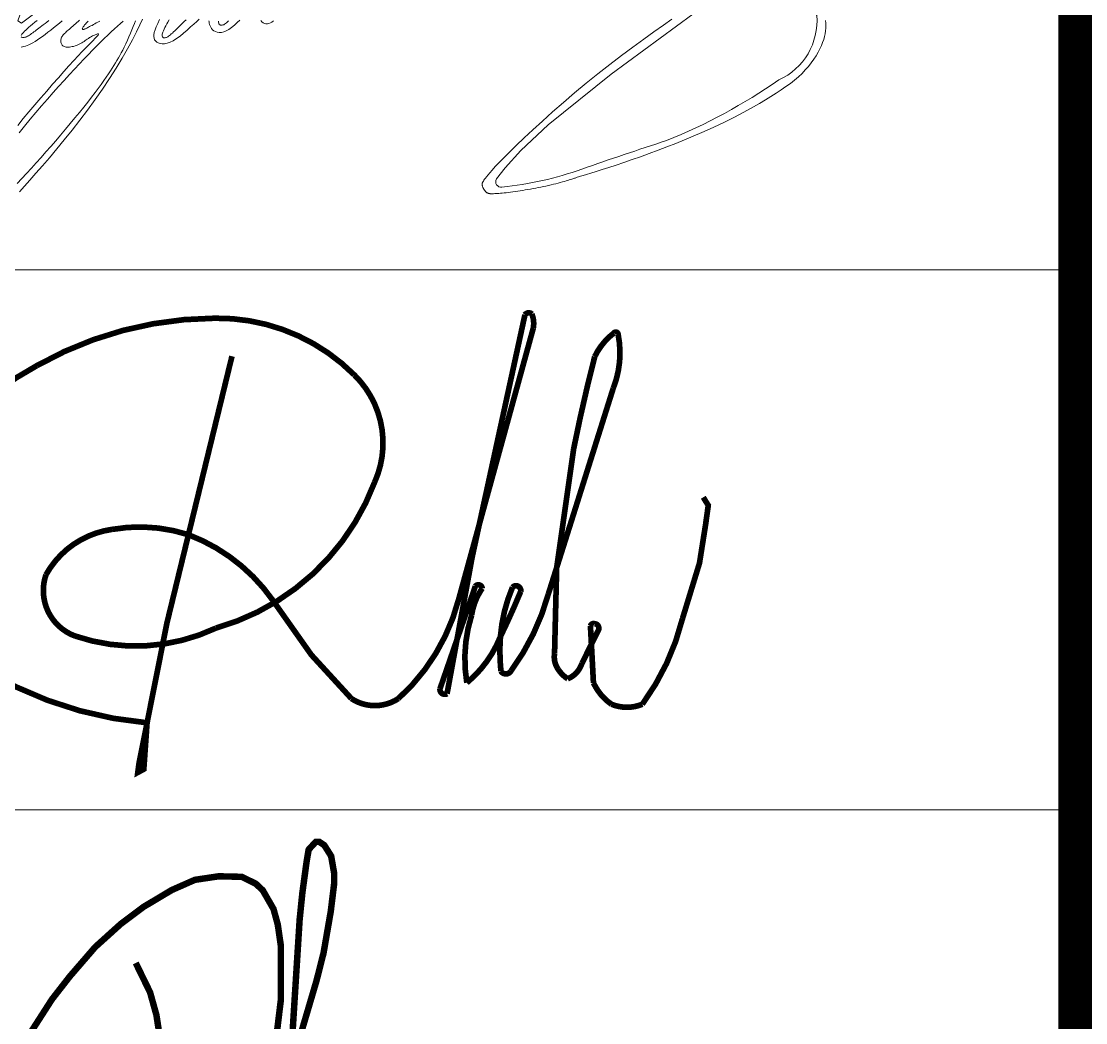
# Model space of a CAD drawing. Header units: millimetres. Extents: x 0 to 571985, y 0 to 2066666.
# Drawn here: x 568791.5 to 568804.52, y 2065146.29 to 2065158.54 of the extents above; entities that cross this region are included whole.
import ezdxf
from ezdxf.xclip import XClip

# ---------------------------------------------------------------- set-up
doc = ezdxf.new("R2010")
doc.units = ezdxf.units.MM
for name, pattern in [('ACAD_ISO10W100', [18.5, 12, -3, 0.5, -3]), ('CENTER', [3, 1.5, -0.5, 0.5, -0.5]), ('CENTER2', [1.125, 0.75, -0.125, 0.125, -0.125]), ('HIDDEN', [0.75, 0.5, -0.25])]:
    doc.linetypes.add(name, pattern=pattern)
for name, color, linetype in [('01.AXIS', 160, 'CENTER2'), ('BoThamCo', 94, 'Continuous'), ('CDC.01.AXIS', 160, 'CENTER2'), ('ChiaLo', 128, 'CENTER'), ('datOBt', 42, 'Continuous'), ('datTruog', 134, 'Continuous'), ('LogDg', 7, 'Continuous'), ('loKBT', 42, 'Continuous'), ('RANHGIOI', 2, 'HIDDEN'), ('TimDg', 222, 'Continuous'), ('ViaHeS', 32, 'Continuous')]:
    doc.layers.add(name, color=color, linetype=linetype)
for name, color, linetype, lineweight in [('A-KY HIEU', 34, 'Continuous', 20), ('A-TEXT', 7, 'Continuous', 18), ('boDnv', 54, 'Continuous', 25), ('E- RANH GIOI', 1, 'CENTER', 13), ('LD-THAY', 9, 'Continuous', 13)]:
    doc.layers.add(name, color=color, linetype=linetype, lineweight=lineweight)
doc.styles.add('rms', font='romans.shx', dxfattribs={"width": 0.7, "bigfont": 'vns.shx'})
doc.linetypes.add('ADL', pattern='A,0.125,-0.15,["++",rms,S=0.5,R=0,X=0,Y=-0.2245],-1.35,1.125', length=2.75)

# ---------------------------------------------------------------- blocks, each defined once
blk = doc.blocks.new('dangquang')
for points in [[(-10.644, 0.189), (-10.607, 0.193), (-10.568, 0.201), (-10.527, 0.213), (-10.481, 0.23), (-10.432, 0.252), (-10.379, 0.279), (-10.321, 0.311), (-10.259, 0.349), (-10.193, 0.392), (-10.124, 0.439), (-10.051, 0.49), (-9.976, 0.545), (-9.899, 0.604), (-9.82, 0.665), (-9.739, 0.728), (-9.657, 0.793), (-9.575, 0.859), (-9.494, 0.925)], [(-9.01, 0.945), (-9.049, 0.91), (-9.087, 0.875), (-9.125, 0.841), (-9.162, 0.809), (-9.198, 0.778), (-9.232, 0.748), (-9.265, 0.72), (-9.297, 0.692), (-9.327, 0.666), (-9.355, 0.641), (-9.382, 0.617), (-9.407, 0.593), (-9.43, 0.571), (-9.451, 0.549), (-9.47, 0.528), (-9.486, 0.506), (-9.5, 0.485), (-9.513, 0.464), (-9.522, 0.442), (-9.53, 0.419), (-9.535, 0.396), (-9.537, 0.372), (-9.537, 0.349), (-9.534, 0.325), (-9.529, 0.303), (-9.521, 0.281), (-9.51, 0.262), (-9.496, 0.244), (-9.48, 0.228), (-9.46, 0.215), (-9.438, 0.204), (-9.414, 0.196), (-9.386, 0.191), (-9.357, 0.187), (-9.325, 0.187), (-9.291, 0.189), (-9.255, 0.194), (-9.217, 0.201), (-9.178, 0.21), (-9.138, 0.222), (-9.099, 0.236), (-9.059, 0.251), (-9.021, 0.268), (-8.984, 0.287), (-8.949, 0.307), (-8.915, 0.327), (-8.883, 0.349), (-8.853, 0.371), (-8.823, 0.392), (-8.793, 0.414), (-8.764, 0.434), (-8.735, 0.453), (-8.706, 0.471), (-8.677, 0.487), (-8.649, 0.502), (-8.621, 0.515), (-8.595, 0.526), (-8.57, 0.536), (-8.547, 0.545), (-8.526, 0.552), (-8.509, 0.557), (-8.494, 0.559), (-8.485, 0.558), (-8.481, 0.553), (-8.483, 0.542), (-8.494, 0.526), (-8.512, 0.502), (-8.541, 0.47), (-8.58, 0.429), (-8.629, 0.378), (-8.69, 0.316), (-8.762, 0.243), (-8.846, 0.156), (-8.943, 0.056), (-9.051, -0.059), (-9.173, -0.19), (-9.307, -0.337), (-9.452, -0.498), (-9.605, -0.671), (-9.765, -0.853), (-9.93, -1.042), (-10.097, -1.235), (-10.263, -1.43), (-10.428, -1.625), (-10.588, -1.816), (-10.744, -2.004)], [(-10.69, -3.867), (-10.553, -3.712), (-10.401, -3.54), (-10.234, -3.348), (-10.051, -3.138), (-9.856, -2.91), (-9.65, -2.667), (-9.438, -2.41), (-9.221, -2.141), (-9.002, -1.862), (-8.786, -1.576), (-8.573, -1.283), (-8.368, -0.987), (-8.172, -0.692), (-7.988, -0.402), (-7.818, -0.122), (-7.664, 0.144), (-7.527, 0.391), (-7.411, 0.614), (-7.318, 0.808), (-7.248, 0.971)], [(-6.769, 0.961), (-6.82, 0.852), (-6.862, 0.756), (-6.894, 0.672), (-6.916, 0.599), (-6.928, 0.536), (-6.93, 0.482), (-6.923, 0.435), (-6.907, 0.395), (-6.882, 0.36), (-6.848, 0.329), (-6.805, 0.304), (-6.755, 0.287), (-6.696, 0.278), (-6.63, 0.28), (-6.556, 0.295), (-6.475, 0.323), (-6.388, 0.366), (-6.294, 0.426), (-6.196, 0.499), (-6.097, 0.58), (-5.998, 0.666), (-5.902, 0.752), (-5.811, 0.833), (-5.728, 0.907), (-5.655, 0.967)], [(-5.389, 0.928), (-5.383, 0.893), (-5.376, 0.856), (-5.366, 0.819), (-5.353, 0.782), (-5.335, 0.745), (-5.312, 0.71), (-5.282, 0.676), (-5.245, 0.647), (-5.201, 0.622), (-5.152, 0.605), (-5.097, 0.597), (-5.036, 0.599), (-4.971, 0.614), (-4.901, 0.642), (-4.826, 0.686), (-4.749, 0.742), (-4.671, 0.807), (-4.593, 0.876), (-4.518, 0.947)], [(-3.933, 0.935), (-3.9, 0.898), (-3.866, 0.868), (-3.829, 0.847), (-3.79, 0.838), (-3.749, 0.839), (-3.706, 0.849), (-3.663, 0.867), (-3.619, 0.892), (-3.576, 0.921)], [(7.583, 0.972), (7.348, 0.806), (7.084, 0.618), (6.797, 0.411), (6.492, 0.187), (6.172, -0.051), (5.844, -0.3), (5.513, -0.559), (5.183, -0.824), (4.859, -1.093), (4.544, -1.361), (4.243, -1.626), (3.957, -1.883), (3.691, -2.128), (3.446, -2.358), (3.227, -2.568), (3.036, -2.754), (2.876, -2.914), (2.744, -3.049), (2.637, -3.162), (2.551, -3.256), (2.485, -3.332), (2.434, -3.393), (2.394, -3.443), (2.364, -3.483), (2.339, -3.517), (2.32, -3.544), (2.305, -3.566), (2.293, -3.583), (2.285, -3.598), (2.279, -3.609), (2.275, -3.619), (2.272, -3.627), (2.27, -3.635), (2.269, -3.643), (2.269, -3.651), (2.269, -3.659), (2.27, -3.667), (2.271, -3.675), (2.272, -3.684), (2.274, -3.692), (2.277, -3.702), (2.28, -3.711), (2.283, -3.721), (2.287, -3.732), (2.291, -3.742), (2.295, -3.752), (2.3, -3.763), (2.305, -3.773), (2.31, -3.783), (2.316, -3.793), (2.322, -3.803), (2.328, -3.812), (2.335, -3.822), (2.342, -3.831), (2.35, -3.84), (2.358, -3.849), (2.366, -3.858), (2.375, -3.867), (2.384, -3.876), (2.394, -3.884), (2.404, -3.891), (2.415, -3.898), (2.427, -3.904), (2.439, -3.909), (2.451, -3.913), (2.465, -3.916), (2.48, -3.918), (2.496, -3.919), (2.515, -3.92), (2.537, -3.92), (2.561, -3.92), (2.589, -3.919), (2.621, -3.918), (2.656, -3.917), (2.696, -3.915), (2.738, -3.912), (2.785, -3.909), (2.834, -3.905), (2.887, -3.9), (2.944, -3.894), (3.003, -3.888), (3.065, -3.88), (3.13, -3.871), (3.197, -3.861), (3.265, -3.851), (3.335, -3.84), (3.406, -3.828), (3.478, -3.816), (3.551, -3.804), (3.623, -3.791), (3.696, -3.778), (3.769, -3.764), (3.842, -3.75), (3.914, -3.736), (3.987, -3.72), (4.058, -3.705), (4.129, -3.689), (4.199, -3.672), (4.267, -3.656), (4.334, -3.639), (4.398, -3.623), (4.459, -3.606), (4.517, -3.59), (4.572, -3.575), (4.622, -3.56), (4.669, -3.547), (4.711, -3.534), (4.749, -3.522), (4.783, -3.511), (4.812, -3.501), (4.837, -3.493), (4.857, -3.486), (4.874, -3.48), (4.89, -3.475), (4.909, -3.468), (4.935, -3.459), (4.973, -3.447), (5.026, -3.43), (5.099, -3.408), (5.195, -3.378), (5.317, -3.34), (5.464, -3.295), (5.632, -3.242), (5.82, -3.182), (6.024, -3.116), (6.242, -3.043), (6.471, -2.965), (6.708, -2.882), (6.95, -2.795), (7.197, -2.703), (7.445, -2.608), (7.694, -2.51), (7.941, -2.409), (8.185, -2.307), (8.424, -2.204), (8.655, -2.1), (8.879, -1.997), (9.093, -1.893), (9.3, -1.79), (9.497, -1.688), (9.687, -1.586), (9.868, -1.486), (10.04, -1.388), (10.205, -1.291), (10.361, -1.197), (10.509, -1.104), (10.649, -1.012), (10.781, -0.92), (10.905, -0.829), (11.021, -0.736), (11.13, -0.643), (11.231, -0.548), (11.324, -0.451), (11.41, -0.352), (11.489, -0.253), (11.56, -0.153), (11.624, -0.055), (11.681, 0.042), (11.731, 0.137), (11.774, 0.229), (11.81, 0.317), (11.84, 0.402), (11.863, 0.483), (11.88, 0.563), (11.892, 0.64), (11.898, 0.715), (11.899, 0.789), (11.895, 0.862), (11.886, 0.934)], [(-4.833, 0.924), (-4.865, 0.893), (-4.895, 0.868), (-4.923, 0.847), (-4.949, 0.83), (-4.972, 0.817), (-4.994, 0.808), (-5.013, 0.802), (-5.031, 0.799), (-5.048, 0.799), (-5.062, 0.802), (-5.075, 0.808), (-5.086, 0.816), (-5.096, 0.828), (-5.105, 0.843), (-5.112, 0.863), (-5.118, 0.886), (-5.122, 0.914)], [(-6.028, 0.952), (-6.077, 0.903), (-6.125, 0.855), (-6.173, 0.808), (-6.218, 0.764), (-6.262, 0.722), (-6.304, 0.682), (-6.342, 0.646), (-6.378, 0.613), (-6.41, 0.583), (-6.44, 0.557), (-6.467, 0.534), (-6.492, 0.513), (-6.516, 0.496), (-6.538, 0.481), (-6.558, 0.469), (-6.578, 0.46), (-6.596, 0.453), (-6.614, 0.449), (-6.63, 0.448), (-6.644, 0.449), (-6.658, 0.452), (-6.669, 0.458), (-6.679, 0.467), (-6.686, 0.477), (-6.692, 0.491), (-6.695, 0.507), (-6.695, 0.527), (-6.692, 0.551), (-6.686, 0.579), (-6.676, 0.611), (-6.662, 0.647), (-6.643, 0.688), (-6.621, 0.734), (-6.595, 0.784), (-6.567, 0.837), (-6.536, 0.892), (-6.503, 0.949)], [(-8.446, 0.919), (-8.495, 0.89), (-8.541, 0.864), (-8.584, 0.84), (-8.624, 0.818), (-8.662, 0.798), (-8.696, 0.78), (-8.728, 0.763), (-8.757, 0.748), (-8.783, 0.735), (-8.807, 0.723), (-8.828, 0.713), (-8.848, 0.703), (-8.865, 0.696), (-8.88, 0.69), (-8.893, 0.685), (-8.904, 0.681), (-8.913, 0.679), (-8.921, 0.679), (-8.927, 0.68), (-8.931, 0.682), (-8.933, 0.687), (-8.934, 0.693), (-8.933, 0.701), (-8.93, 0.711), (-8.926, 0.722), (-8.919, 0.736), (-8.91, 0.752), (-8.899, 0.77), (-8.885, 0.789), (-8.868, 0.811), (-8.848, 0.834), (-8.824, 0.859), (-8.797, 0.886), (-8.767, 0.915)], [(-9.868, 0.936), (-9.926, 0.892), (-9.978, 0.852), (-10.027, 0.815), (-10.071, 0.781), (-10.112, 0.749), (-10.151, 0.719), (-10.187, 0.691), (-10.222, 0.664), (-10.255, 0.639), (-10.289, 0.613), (-10.321, 0.589), (-10.353, 0.566), (-10.384, 0.545), (-10.414, 0.525), (-10.443, 0.507), (-10.47, 0.492), (-10.496, 0.48), (-10.52, 0.47), (-10.542, 0.464), (-10.562, 0.46), (-10.581, 0.458), (-10.597, 0.458), (-10.612, 0.46), (-10.625, 0.463), (-10.635, 0.468), (-10.644, 0.474)], [(-10.648, 0.515), (-10.639, 0.532), (-10.626, 0.551), (-10.608, 0.574), (-10.584, 0.601), (-10.554, 0.632), (-10.519, 0.666), (-10.479, 0.703), (-10.433, 0.744), (-10.382, 0.787), (-10.325, 0.834), (-10.263, 0.884), (-10.195, 0.936)], [(-7.446, 0.928), (-7.472, 0.853), (-7.505, 0.768), (-7.542, 0.676), (-7.583, 0.578), (-7.626, 0.478), (-7.671, 0.379), (-7.715, 0.282), (-7.759, 0.191), (-7.801, 0.106), (-7.842, 0.028), (-7.881, -0.045), (-7.921, -0.116), (-7.962, -0.185), (-8.004, -0.254), (-8.049, -0.325), (-8.097, -0.399), (-8.148, -0.479), (-8.204, -0.564), (-8.265, -0.654), (-8.332, -0.752), (-8.406, -0.856), (-8.486, -0.967), (-8.575, -1.087), (-8.672, -1.214), (-8.778, -1.35), (-8.892, -1.494), (-9.013, -1.643), (-9.14, -1.797), (-9.271, -1.955), (-9.406, -2.115), (-9.542, -2.275), (-9.68, -2.436), (-9.817, -2.595), (-9.954, -2.751), (-10.09, -2.906), (-10.225, -3.058), (-10.36, -3.208), (-10.493, -3.355), (-10.625, -3.498), (-10.756, -3.638)], [(-10.707, -2.218), (-10.552, -2.026), (-10.394, -1.833), (-10.234, -1.642), (-10.073, -1.453), (-9.913, -1.268), (-9.753, -1.087), (-9.597, -0.912), (-9.443, -0.743), (-9.295, -0.581), (-9.152, -0.427), (-9.016, -0.282), (-8.887, -0.146), (-8.764, -0.017), (-8.646, 0.103), (-8.533, 0.217), (-8.425, 0.324), (-8.321, 0.426), (-8.221, 0.521), (-8.125, 0.612), (-8.032, 0.697), (-7.944, 0.776), (-7.862, 0.849), (-7.786, 0.915)]]:
    blk.add_lwpolyline(points)
for points in [[(-6.788, 4.97), (-7.202, 4.355), (-7.577, 3.746), (-8.209, 3.046), (-8.941, 2.234), (-10.04, 1.307), (-10.642, 0.855), (-10.744, 0.925), (-10.639, 1.218), (-10.215, 1.948), (-9.865, 2.432), (-9.403, 3.12), (-8.623, 4.107), (-7.963, 4.868), (-7.151, 5.597), (-6.616, 5.906), (-6.47, 5.897), (-6.428, 5.763), (-6.47, 5.566), (-6.603, 5.339)], [(-8.209, 3.046), (-8.941, 2.234), (-10.04, 1.307), (-10.642, 0.855), (-10.744, 0.925), (-10.639, 1.218), (-10.215, 1.948), (-9.865, 2.432), (-9.403, 3.12), (-8.623, 4.107), (-7.963, 4.868), (-7.151, 5.597), (-6.616, 5.906), (-6.47, 5.897), (-6.428, 5.763), (-6.47, 5.566), (-6.603, 5.339), (-6.788, 4.97), (-7.202, 4.355), (-7.577, 3.746)], [(-6.616, 5.906), (-6.47, 5.897), (-6.428, 5.763), (-6.47, 5.566), (-6.603, 5.339), (-6.788, 4.97), (-7.202, 4.355), (-7.577, 3.746), (-8.209, 3.046), (-8.941, 2.234), (-10.04, 1.307), (-10.642, 0.855), (-10.744, 0.925), (-10.639, 1.218), (-10.215, 1.948), (-9.865, 2.432), (-9.403, 3.12), (-8.623, 4.107), (-7.963, 4.868), (-7.151, 5.597)]]:
    blk.add_lwpolyline(points, close=True)
blk.add_lwpolyline([(2.912, -3.194), (3.349, -2.707), (4.117, -1.989), (5.881, -0.568), (8.63, 1.444), (8.84, 1.623), (9.232, 1.706), (9.872, 2.065, 0.035434), (10.13, 2.011, -0.238945), (11.646, 1.075, -0.315725), (10.582, -0.731, -0.055454), (7.435, -2.432, 0.007544), (5.063, -3.231, -0.05888), (2.824, -3.737, -0.635797), (2.673, -3.507)], format="xyb", close=True)
blk = doc.blocks.new('cky a khanh')
at = {"const_width": 12}
blk.add_lwpolyline([(0, 0), (-111.5, -457.3), (-137.5, -564), (-196.7, -861.6), (-199.2, -880.6), (-186.5, -873.7), (-179.6, -775.6, -0.159444), (-637, -580.5, -0.254994), (-687.2, -367.2, -0.211053), (-412.8, -19.9, -0.128827), (-35.8, 80.5, -0.202824), (258.9, -39.6, -0.314739), (301.7, -266.7, -0.238263), (-34.1, -575.3, -0.194715), (-332.2, -591.9, -0.407273), (-393.5, -462.3, -0.23522), (-253.6, -366.3, -0.122237), (-92.1, -377.6, -0.150645), (86.5, -516.5), (168, -632), (252.6, -724.3, 0.300479), (352.1, -724.3, 0.146899), (479.6, -514.2), (637.4, 59.4, 0.145963), (634.4, 89.4, 0.443861), (619.8, 87.9), (508, -425.5), (455, -714.1, -0.604131), (440, -703.9), (514.8, -486.8, -0.694987), (529.4, -491.1, 0.116033), (507, -547.7, 0.11841), (496.8, -690.9, 0.126138), (567.9, -593.2, 0.014971), (610.8, -497.8, 0.758818), (593.4, -488.9, 0.081744), (567.9, -593.2, 0.043618), (568.9, -666.2, 0.560191), (590, -666.2, 0.092156), (669.5, -502.3), (728.3, -316.1), (806.4, -68.2, 0.145214), (816.9, 46.7, 0.68409), (807.9, 49.1, 0.11679), (767.4, -0.7, 0.013375), (722.8, -196.1), (686.9, -447.4), (682.4, -629.3, 0.199207), (690.7, -663.4, 0.103104), (710.3, -682.5, 0.219077), (740.3, -649.9), (774.9, -580.3, 0.581339), (766.2, -565.8, 0.380063), (758.3, -570.2), (764.7, -691, 0.132908), (802.8, -736.3, 0.198054), (868.1, -736.3, 0.098218), (953.1, -555), (989, -437.8), (1001.9, -356.5), (1007.6, -315.6), (997, -298.4)], format="xyb", dxfattribs=at)
blk = doc.blocks.new('A$C33BC4D2A')
at = {"ltscale": 3, "const_width": 0.14}
for points in [[(394.525, -207.801), (394.835, -208.436), (394.972, -208.926), (395.059, -209.488)], [(392.222, -209.353), (392.716, -208.585), (393.101, -208.091), (393.649, -207.457), (394.2, -206.96), (394.697, -206.587), (395.307, -206.223), (395.804, -206.004), (396.32, -205.927), (396.819, -205.939), (397.121, -206.088), (397.271, -206.229), (397.504, -206.634), (397.596, -206.97), (397.661, -207.417), (397.663, -208.055), (397.663, -208.598), (397.536, -209.643)], [(398.056, -209.463), (398.248, -208.815), (398.434, -208.185), (398.586, -207.586), (398.742, -206.686), (398.815, -206.086), (398.815, -205.859), (398.75, -205.489), (398.602, -205.255), (398.492, -205.182), (398.419, -205.182), (398.372, -205.232), (398.307, -205.303), (398.264, -205.35), (398.218, -205.622), (398.128, -206.284), (398.069, -206.864), (398.015, -207.725), (397.97, -208.438), (397.915, -209.318)]]:
    blk.add_lwpolyline(points, dxfattribs=at)
at = {"layer": 'A-KY HIEU', "color": 0}
for p, q in [((353.662, -192.813), (414.985, -192.813)), ((353.662, -204.493), (414.985, -204.493))]:
    blk.add_line(p, q, dxfattribs=at)
at = {"layer": 'A-KY HIEU', "color": 0, "const_width": 1.022}
blk.add_lwpolyline([(14.345, -292.097), (14.345, -4.903), (414.985, -4.903), (414.985, -292.097)], close=True, dxfattribs=at)
at = {"layer": 'A-TEXT'}
for name, p, xscale, yscale, zscale in [('dangquang', (400.264, -188.141), 0.7716810816000003, 0.7716810816000003, 0.7716810816000003), ('cky a khanh', (396.606, -194.681), 0.0102204, 0.0102204, 0.0102204)]:
    blk.add_blockref(name, p, dxfattribs=dict(at, xscale=xscale, yscale=yscale, zscale=zscale))
blk = doc.blocks.new('NEN')
at = {"layer": 'boDnv', "color": 10, "linetype": 'ADL', "ltscale": 0.25}
for points in [[(359.506, 130.346), (389.04, 76.775), (387.315, 70.754), (232.191, -15.805), (226.405, -14.021), (199.009, 40.755), (200.902, 46.897), (353.525, 132.059)], [(236.622, -34.449), (249.689, -60.576), (255.475, -62.36), (412.421, 25.215), (414.146, 31.236), (400.061, 56.783), (394.08, 58.497), (238.515, -28.308)]]:
    blk.add_lwpolyline(points, close=True, dxfattribs=at)
at = {"layer": 'BoThamCo'}
blk.add_lwpolyline([(336.347, -49.298), (331.474, -40.565), (324.672, -38.635), (260.962, -74.185), (258.833, -81.093), (263.315, -90.055), (269.918, -92.091), (334.417, -56.1)], close=True, dxfattribs=at)
at = {"layer": 'ChiaLo', "ltscale": 5}
for points in [[(407.979, 44.494), (242.267, -47.972)], [(249.558, -21.001), (269.049, -55.931)]]:
    blk.add_lwpolyline(points, dxfattribs=at)
at = {"layer": 'datOBt'}
blk.add_lwpolyline([(235.548, -34.538), (248.986, -61.406), (255.589, -63.441), (413.268, 24.543), (415.221, 31.358), (400.736, 57.63), (393.956, 59.573), (237.678, -27.63)], close=True, dxfattribs=at)
at = {"layer": 'datTruog', "linetype": 'ByBlock'}
blk.add_lwpolyline([(360.181, 131.193), (390.115, 76.896), (388.163, 70.081), (232.305, -16.886), (225.702, -14.851), (197.935, 40.666), (200.065, 47.574), (353.401, 133.135)], close=True, dxfattribs=at)
at = {"layer": 'LogDg'}
blk.add_lwpolyline([(34.296, -348.766, -0.124666), (14.114, -339.771, 0.262937), (-5.331, -336.771, -0.009345), (-40.959, -349.473), (-145.868, -384.68, 0.405257), (-155.456, -403.235), (-146.557, -432.72), (-158.046, -436.187), (-166.572, -407.936, 0.423227), (-185.704, -398.049), (-272.077, -427.035, 0.40652), (-277.181, -436.964), (-262.947, -483.397), (-271.552, -486.035), (-285.593, -440.232, 0.421949), (-295.787, -434.992), (-422.26, -477.436, 0.346831), (-427.684, -485.726), (-426.662, -497.249, 0.109851), (-417.21, -527.045), (-422.398, -530.058, -0.109851), (-432.639, -497.779), (-433.194, -491.512, 0.484967), (-443.708, -484.634), (-484.199, -498.222, 0.36701), (-492.228, -511.51), (-484.402, -560.012), (-490.326, -560.967), (-497.433, -516.92, 0.457512), (-512.889, -507.388), (-525.337, -511.314, 0.375227), (-533.554, -524.795, 0.049445), (-523.248, -562.118), (-518.404, -576.577), (-525.515, -578.96), (-530.307, -564.659, -0.044276), (-540.221, -530.036, 0.448349), (-555.614, -520.863), (-568.853, -525.038), (-576.072, -502.149), (-552.391, -494.681, 0.333336), (-544.003, -482.976), (-545.865, -397.305, 0.120559), (-569.998, -307.198), (-621.979, -219.712, 0.334943), (-635.359, -214.239), (-686.931, -227.855), (-689.803, -216.977), (-647.957, -205.93, 0.498191), (-640.704, -188.198), (-654.378, -165.183, -0.144979), (-668.853, -108.061), (-659.845, 118.23, 0.428088), (-671.924, 130.707), (-689.222, 130.58), (-689.305, 141.83), (-670.344, 141.969, 0.400474), (-658.442, 153.492), (-657.828, 168.904), (-656.06, 189.374), (-648.588, 188.728), (-650.341, 168.432), (-650.889, 154.678, 0.425345), (-638.921, 142.201), (-621.613, 142.328, 0.402651), (-609.707, 153.94), (-609.387, 163.859, -0.019867), (-608.227, 179.942), (-606.8, 192.652), (-600.838, 191.983), (-602.264, 179.273, 0.019867), (-603.39, 163.665), (-603.676, 154.802, 0.425871), (-591.594, 142.415), (-548.362, 142.733), (-548.28, 131.483), (-592.887, 131.155, 0.401789), (-604.791, 119.578), (-607.754, 35.571, -0.005984), (-607.983, 30.718, 0.462462), (-599.177, 22.287), (-555.377, 26.801), (-554.762, 20.832), (-603.242, 15.836, 0.355613), (-610.381, 8.689), (-613.794, -24.838, 0.475348), (-605.015, -33.606), (-508.268, -23.636, 0.016072), (-476.806, -19.368, 0.37392), (-470.138, -11.259), (-470.705, 9.348), (-464.707, 9.513), (-464.235, -7.648, 0.461916), (-454.747, -15.288), (-421.581, -8.993, 0.020567), (-382.015, 0.216), (-299.764, 22.963, 0.415004), (-292.798, 35.293), (-296.969, 50.218), (-285.412, 53.448), (-281.218, 38.439, 0.413423), (-268.921, 31.492), (-169.968, 58.858, 0.427702), (-164.496, 69.052), (-169.623, 84.754), (-163.92, 86.616), (-158.479, 69.956, 0.400853), (-148.742, 64.729), (-123.897, 71.6, 0.437327), (-113.795, 91.173), (-114.462, 93.013), (-128.551, 136.154), (-105.736, 143.605), (-91.769, 100.833), (-90.91, 98.466, 0.429754), (-70.957, 89.772, 0.001079), (-63.934, 92.766, 0.001474), (-62.342, 93.454), (-47.534, 99.909, 0.386536), (-43.126, 109.726), (-48.301, 125.574), (-42.598, 127.436), (-38.076, 113.59, 0.442444), (-27.275, 108.739), (111.617, 169.28, 0.414214), (115.754, 179.811), (109.361, 194.478), (114.861, 196.875), (121.255, 182.208, 0.414214), (131.785, 178.071), (252.97, 230.894), (276.872, 241.312), (291.579, 249.057, 0.419837), (295.267, 261.365), (290.95, 269.196), (301.459, 274.99), (306.058, 266.648, 0.408717), (318.136, 263.031), (326.546, 267.464), (332.148, 256.836), (324.233, 252.656, 0.419466), (320.555, 240.352), (397.092, 101.523, 0.433643), (408.413, 98.649), (440.787, 119.386), (444.023, 114.334), (410.428, 92.813, 0.395048), (407.737, 82.215), (451.056, 3.639, -0.005576), (472.219, -35.781, 0.422017), (490.066, -41.118), (502.995, -33.918), (514.672, -54.886), (500.295, -62.892, 0.404193), (495.052, -80.181), (502.502, -94.711), (491.824, -100.186), (485.095, -87.061, 0.424556), (467.192, -81.64), (316.164, -165.913), (307.211, -171.115, 0.396001), (304.075, -181.611), (326.147, -225.742), (318.098, -229.768), (296.726, -187.038, 0.432664), (285.552, -183.699), (178.072, -246.148, 0.389772), (174.86, -256.488), (194.1, -297.126), (188.677, -299.693), (170.231, -260.733, 0.439085), (158.982, -257.239), (145.496, -265.075, -0.013452), (97.701, -291.151, 0.262926), (86.853, -307.563, -0.162068), (76.015, -333.842, 0.270323), (72.318, -353.653), (79.981, -375.074), (57.383, -383.157), (49.72, -361.737, 0.270325), (34.296, -348.766)], format="xyb", dxfattribs=at)
for points in [[(392.266, 68.936, 0.412716), (395.374, 79.784), (365.44, 134.08, 0.415712), (354.536, 137.204), (197.099, 49.355, 0.401037), (193.842, 38.79), (221.604, -16.718, 0.427514), (232.657, -20.125)], [(231.455, -36.414), (244.888, -63.273, 0.427514), (255.942, -66.68), (417.372, 23.397, 0.412716), (420.48, 34.246), (405.996, 60.518, 0.415712), (395.092, 63.642), (234.712, -25.849, 0.401037)], [(270.27, -95.329, -0.427514), (259.217, -91.922), (254.74, -82.969, -0.401037), (257.996, -72.404), (323.21, -36.016, -0.414214), (334.094, -39.103), (338.967, -47.836, -0.414214), (335.879, -58.72)]]:
    blk.add_lwpolyline(points, format="xyb", close=True, dxfattribs=at)
at = {"layer": 'loKBT'}
for points in [[(259.304, -38.466), (249.558, -21.001), (237.678, -27.63), (235.548, -34.538), (242.267, -47.972)], [(270.219, -32.375), (259.304, -38.466), (269.049, -55.931), (279.965, -49.84)], [(259.304, -38.466), (242.267, -47.972), (248.986, -61.406), (255.589, -63.441), (269.049, -55.931)]]:
    blk.add_lwpolyline(points, close=True, dxfattribs=at)
at = {"layer": 'RANHGIOI', "color": 1, "ltscale": 9, "const_width": 1}
blk.add_lwpolyline([(460, -51.299, 0.006594), (435.293, -5.051), (303.078, 234.769), (284.672, 225.077), (-55.993, 76.586), (-56.839, 76.223, -0.005137), (-90.743, 62.093), (-377.217, -17.133, -0.020567), (-418.225, -26.678), (-463.443, -35.259, -0.021218), (-506.422, -41.541), (-623.638, -53.62), (-626.464, -70.884, 0.128574), (-620.42, -135.36), (-615.505, -148.86, 0.039408), (-607.143, -167.188), (-594.172, -190.555), (-547.57, -259.493, -0.11987), (-522.704, -326.397), (-507.917, -451.947), (-504.475, -473.277), (-499.271, -471.636), (-50.48, -321.024, 0.050684), (130.425, -239.135), (301.319, -139.843)], format="xyb", close=True, dxfattribs=at)
at = {"layer": 'TimDg', "linetype": 'ACAD_ISO10W100', "ltscale": 0.75}
for points in [[(283.906, 294.402), (445.802, 0.743, -0.007517), (474.039, -52.348), (508.786, -120.117, 0.000278)], [(-618.456, -41.023), (-507.652, -29.604, 0.021218), (-465.681, -23.47), (-420.462, -14.888, 0.020567), (-380.415, -5.567), (-94.607, 73.475, 0.005041), (-61.569, 87.252, 0.001474), (-59.945, 87.954), (279.472, 235.9), (307.904, 250.872)]]:
    blk.add_lwpolyline(points, format="xyb", dxfattribs=at)
for points in [[(335.549, -254.599), (124.099, 168.176)], [(185.145, 46.12), (365.349, 146.673)], [(222.758, -29.084), (405.905, 73.111)], [(431.013, 27.573), (246.062, -75.628)]]:
    blk.add_lwpolyline(points, dxfattribs=at)
at = {"layer": 'ViaHeS', "elevation": 0}
blk.add_lwpolyline([(-483.362, -504.27), (-441.21, -490.124), (-436.029, -493.514), (-435.627, -498.044, 0.109851), (-424.993, -531.564), (-414.615, -525.539, -0.109851), (-423.674, -496.984), (-424.342, -489.445), (-420.001, -483.006), (-295.249, -441.14), (-289.043, -444.33), (-275.854, -487.354), (-258.645, -482.078), (-271.972, -438.601), (-268.698, -432.23), (-181.634, -403.012), (-172.975, -407.486), (-163.79, -437.92), (-140.813, -430.986), (-150.211, -399.847), (-145.597, -390.918), (-39.026, -355.153, 0.008545), (-6.235, -343.522, -0.249193), (12.375, -345.964, 0.09975), (30.772, -354.181, -0.256949), (45.215, -366.957), (51.733, -385.178), (85.63, -373.053), (79.112, -354.831, -0.256949), (82.174, -335.793, 0.136918), (92.607, -310.438, -0.249193), (103.308, -295.017, 0.012659), (148.511, -270.262), (162.157, -262.333), (168.62, -264.341), (185.966, -300.977), (196.811, -295.842), (179.033, -258.291), (181.216, -251.26), (287.384, -189.574), (293.944, -191.534), (314.073, -231.781), (330.172, -223.729), (309.538, -182.474), (311.625, -175.49), (319.134, -171.127), (408.277, -121.386), (412.274, -122.589), (434.351, -165.321), (442.347, -161.19), (420.137, -118.201), (421.38, -114.074), (470.335, -86.758), (479.641, -89.576), (486.485, -102.924), (507.841, -91.973), (500.499, -77.654), (503.421, -68.019), (517.591, -60.128), (500.076, -28.676), (486.971, -35.974), (477.625, -33.17, 0.0056), (456.311, 6.536), (412.324, 86.322), (414.12, 93.398), (444.832, 113.071), (439.977, 120.649), (409.766, 101.296), (403.142, 102.978), (327.714, 239.794), (330.524, 249.193), (334.945, 251.528), (323.749, 272.772), (318.926, 270.23), (309.354, 273.096), (306.713, 277.887), (285.696, 266.299), (288.11, 261.921), (285.295, 252.529), (274.271, 246.724), (129.387, 183.571), (122.806, 186.157), (117.612, 198.074), (106.611, 193.279), (111.806, 181.362), (109.22, 174.781), (26.33, 138.65), (-29.869, 114.154), (-36.004, 116.909), (-39.746, 128.368), (-51.153, 124.642), (-47.055, 112.092), (-50.086, 105.341), (-75.921, 94.08), (-84.511, 97.937), (-100.033, 145.467), (-134.254, 134.292), (-118.657, 86.529), (-123.231, 78.009), (-150.258, 70.535), (-156.629, 73.955), (-161.068, 87.547), (-172.475, 83.822), (-168.207, 70.753), (-171.474, 64.667), (-269.546, 37.545), (-275.711, 41.028), (-279.634, 55.063), (-302.748, 48.603), (-298.843, 34.63), (-302.316, 28.482), (-383.614, 5.999, -0.020567), (-422.7, -3.099), (-456.246, -9.465), (-461.296, -5.399), (-461.708, 9.595), (-473.703, 9.265), (-473.239, -7.637), (-478.028, -13.489, -0.015955), (-508.883, -17.667), (-606.147, -27.691), (-610.614, -23.229), (-607.49, 7.461), (-602.01, 12.947), (-554.455, 17.848), (-555.685, 29.785), (-600.448, 25.172), (-605.043, 29.645, 0.007073), (-604.756, 35.466), (-601.912, 116.095), (-594.665, 123.142), (-548.221, 123.483), (-548.421, 150.733), (-593.42, 150.402), (-600.493, 157.35, -0.027886), (-599.283, 178.939), (-597.857, 191.648), (-609.782, 192.987), (-611.208, 180.277, 0.019867), (-612.385, 163.955), (-612.597, 157.389), (-619.823, 150.342), (-639.316, 150.198), (-646.998, 158.133), (-646.598, 168.196), (-644.852, 188.405), (-659.796, 189.697), (-661.572, 169.14), (-662.014, 158.023), (-670.332, 149.97), (-689.364, 149.83), (-689.163, 122.58), (-671.417, 122.71), (-663.736, 114.776), (-672.6, -107.912, 0.144979), (-657.602, -167.099), (-644.687, -188.836), (-648.335, -197.756), (-691.845, -209.242), (-684.889, -235.59), (-633.86, -222.118), (-622.039, -226.953), (-573.255, -309.058, -0.120474), (-549.614, -397.387), (-547.842, -478.902), (-555.298, -489.306), (-577.876, -496.427), (-567.048, -530.76), (-552.743, -526.248), (-543.713, -531.719, 0.042979), (-533.836, -565.928), (-529.071, -580.151), (-514.848, -575.386), (-519.719, -560.846, -0.045576), (-529.315, -527.166), (-523.005, -516.87), (-508.247, -512.215), (-500.456, -517.02), (-493.287, -561.445), (-481.44, -559.534), (-488.883, -513.408), (-483.362, -504.27)], format="xyb", dxfattribs=at)
at = {"layer": 'ViaHeS'}
for points in [[(360.181, 131.193), (390.115, 76.896), (388.163, 70.081), (232.305, -16.886), (225.702, -14.851), (197.935, 40.666), (200.065, 47.574), (353.401, 133.135)], [(235.548, -34.538), (248.986, -61.406), (255.589, -63.441), (413.268, 24.543), (415.221, 31.358), (400.736, 57.63), (393.956, 59.573), (237.678, -27.63)], [(334.417, -56.1), (336.347, -49.298), (331.474, -40.565), (324.672, -38.635), (260.962, -74.185), (258.833, -81.093), (263.315, -90.055), (269.918, -92.091)]]:
    blk.add_lwpolyline(points, close=True, dxfattribs=at)
blk = doc.blocks.new('A$C758D662A')
at = {"linetype": 'HIDDEN', "ltscale": 500}
for radius in [300, 200]:
    blk.add_circle((0, 0), radius, dxfattribs=at)
at = {"layer": 'CDC.01.AXIS', "ltscale": 200}
for p, q in [((0, 437), (0, -437)), ((437, 0), (-437, 0))]:
    blk.add_line(p, q, dxfattribs=at)
blk = doc.blocks.new('MB TANG 2 BT2')
at = {"layer": '01.AXIS', "ltscale": 500}
for p, q in [((7078098, 744452), (7078098, 726847)), ((7081898, 744452), (7081898, 726847)), ((7086698, 744452), (7086698, 726847)), ((7088511, 743840), (7077408, 743840)), ((7088511, 739140), (7077408, 739140)), ((7088511, 735120), (7077408, 735120))]:
    blk.add_line(p, q, dxfattribs=at)
at = {"xscale": -0.5, "yscale": 0.5, "zscale": 0.5}
for p in [(7078138, 743840), (7086658, 743840), (7086698, 739180), (7081308, 739140), (7082208, 739140), (7082208, 735120)]:
    blk.add_blockref('A$C758D662A', p, dxfattribs=at)
at = {"xscale": -0.5, "yscale": 0.5, "zscale": 0.5, "rotation": 270}
blk.add_blockref('A$C758D662A', (7081858, 743840), dxfattribs=at)
blk = doc.blocks.new('NEN BT1')
at = {"layer": 'loKBT'}
for points in [[(-168.177, 23), (-168.177, 43), (-181.782, 43), (-187.008, 38.005), (-187.687, 23)], [(-168.177, 23), (-187.687, 23), (-188.365, 7.995), (-183.591, 3), (-168.177, 3)], [(-155.677, 23), (-168.177, 23), (-168.177, 3), (-155.677, 3)]]:
    blk.add_lwpolyline(points, close=True, dxfattribs=at)

msp = doc.modelspace()

# ---------------------------------------------------------------- block references
at = {"layer": 'E- RANH GIOI', "xscale": 0.5657142857142857, "yscale": 0.5657142857142857, "zscale": 0.5657142857142857}
msp.add_blockref('A$C33BC4D2A', (568569.707, 2065264.574), dxfattribs=at)

# ---------------------------------------------------------------- next in the draw order: block references
at = {"layer": 'boDnv', "extrusion": (-2.4685e-06, 4.62064e-06, 1)}
ref = msp.add_blockref('NEN', (568306.127, 2065625.301, 8.141), dxfattribs=at)
XClip(ref).set_block_clipping_path([(271.6948113668, -154.4057308182), (463.651444052, 8.0635878104)])

# ---------------------------------------------------------------- next in the draw order: block references
ref = msp.add_blockref('NEN', (568346.975, 2065358.322, 8.14), dxfattribs=at)
XClip(ref).set_block_clipping_path([(230.8471072778, -72.8969436616), (422.803739963, 89.5723749669)])

# ---------------------------------------------------------------- next in the draw order: block references
ref = msp.add_blockref('NEN', (568544.928, 2065197.155, 8.139), dxfattribs=at)
XClip(ref).set_block_clipping_path([(32.8938420893, -97.8240763277), (224.8504747745, 64.6452423008)])

# ---------------------------------------------------------------- next in the draw order: block references
at = {"layer": 'LD-THAY', "extrusion": (-2.4685e-06, 4.62064e-06, 1)}
ref = msp.add_blockref('MB TANG 2 BT2', (574617.7, 2069261.184, 8.138), dxfattribs=dict(at, xscale=0.0009999925120666715, yscale=0.0009999925120666715, zscale=0.0009999925120666715, rotation=209.1925992700182))
XClip(ref).set_block_clipping_path([(7302709.2514121532, 687308.9547019005), (7135132.7192299366, 780935.9087312222), (7055888.2189815044, 639101.5546879768), (7223464.7511637211, 545474.6006586552)])
ref = msp.add_blockref('MB TANG 2 BT2', (575351.011, 2067945.554, 8.138), dxfattribs=dict(at, xscale=-0.0009999925120666717, yscale=0.000999992512066672, zscale=0.0009999925120666722, rotation=29.07659637017388))
XClip(ref).set_block_clipping_path([(7302827.495206356, 804114.1047883034), (7135061.746434927, 710826.6233227253), (7056104.5708563328, 852821.1275513172), (7223870.3196277618, 946108.6090168953)])
at = {"layer": 'loKBT', "extrusion": (-2.4685e-06, 4.62064e-06, 1)}
ref = msp.add_blockref('NEN BT1', (568962.251, 2065220.639, 8.138), dxfattribs=dict(at, xscale=0.9999925120666716, yscale=0.9999925120666716, zscale=0.9999925120666716, rotation=29.1925992700183))
XClip(ref).set_block_clipping_path([(-394.7720439101, 81.6039421507), (-227.1955117281, -12.0230118786), (-147.9510114794, 129.8113421649), (-315.5275436617, 223.4382961942)])

# ---------------------------------------------------------------- next in the draw order: block references
at = {"layer": 'boDnv', "extrusion": (-2.4685e-06, 4.62064e-06, 1)}
ref = msp.add_blockref('NEN', (568483.379, 2065111.116, 8.139), dxfattribs=at)
XClip(ref).set_block_clipping_path([(93.6907124412, -149.492137952), (237.6581869551, -27.6401489815)])

doc.saveas('drawing.dxf')
